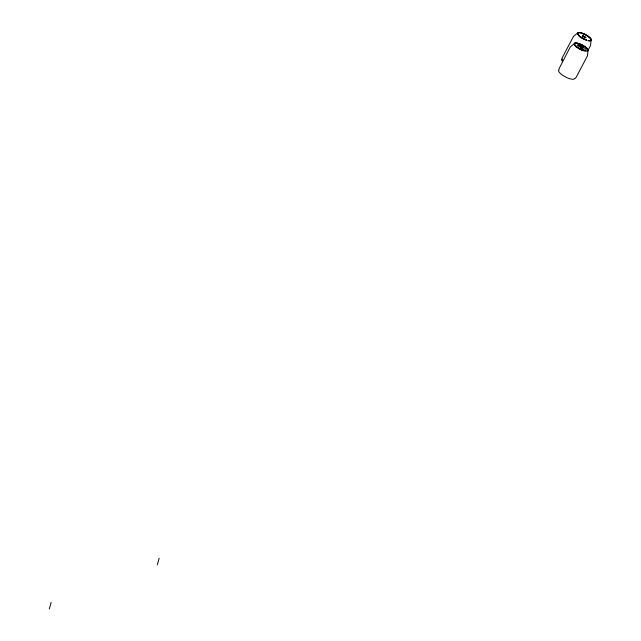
<?xml version="1.0" encoding="UTF-8"?>
<svg xmlns="http://www.w3.org/2000/svg" width="641" height="641" viewBox="0 0 641 641"><rect width="100%" height="100%" fill="white"/><g stroke="black" fill="none" stroke-linecap="round" stroke-linejoin="round"><path stroke-width="0.96" d="M587.925 51.408L587.436 55.927L576.123 77.385L575.001 78.474M591.25 39.558L590.473 45.647L587.308 51.665M558.792 69.188L570.298 46.945L574.985 43.035M561.973 59.893L562.181 59.108L562.245 61.56M49.325 608.95L51.104 602.412M157.357 564.793L159.136 558.255M582.501 47.811L582.525 47.779A1.346 0.401 27.8 0 1 581.94 47.803L580.442 47.001M577.741 32.883L573.487 36.417L562.165 57.882L561.828 59.397L562.453 60.807L562.261 60.406M582.741 47.146L582.357 47.049A5.232 1.554 27.8 0 0 581.667 46.953M581.067 47.122L581.483 47.057M583.038 35.904L586.002 37.835L582.316 35.656M584.985 36.962C586.058 37.819 580.273 34.59 584.744 36.817M584.288 36.585L584.231 36.617M582.773 47.322C580.201 44.133 573.607 43.516 580.994 47.658A1.763 0.521 27.8 0 0 582.292 48.171A1.987 0.593 27.8 0 0 582.781 48.211L583.198 48.155A1.482 0.441 27.8 0 0 583.022 47.506M581.619 46.841L582.421 47.45M578.158 45.407L579.28 45.92A1.554 0.465 27.8 0 0 579.76 45.976M578.102 45.359L579.095 45.054L579.977 45.84M580.714 47.073A5.232 1.554 27.8 0 0 580.409 47.594L582.108 49.012A3.477 1.034 27.8 0 0 586.178 50.022A3.477 1.034 27.8 0 0 583.142 47.25M586.635 51.056A7.628 2.268 27.8 0 1 575.177 45.263A7.628 2.268 27.8 0 1 581.042 44.341A7.628 2.268 27.8 0 1 587.541 50.919M585.297 51.048A7.628 2.268 27.8 0 1 574.665 44.774A7.628 2.268 27.8 0 1 581.571 44.75A7.628 2.268 27.8 0 1 587.477 51.04M583.63 50.855A7.628 2.268 27.8 0 1 574.312 44.437M574.328 43.78A7.628 2.268 27.8 0 1 575.722 43.227M576.996 43.364A7.628 2.268 27.8 0 1 578.551 43.764M582.06 45.255A7.628 2.268 27.8 0 1 583.775 46.24M587.428 49.341A7.628 2.268 27.8 0 1 587.869 50.19M587.845 50.839A7.628 2.268 27.8 0 1 587.364 51.248M574.56 78.643A9.006 2.676 27.8 0 1 564.4 76.335A9.006 2.676 27.8 0 1 559.16 69.821M586.619 39.95A7.628 2.268 27.8 0 1 577.645 33.06A7.628 2.268 27.8 0 1 587.989 36.024A7.628 2.268 27.8 0 1 588.222 40.407M590.385 40.856A7.628 2.268 27.8 0 1 588.045 40.744M586.443 40.287A7.628 2.268 27.8 0 1 578.575 35.6M577.789 34.638A7.628 2.268 27.8 0 1 580.474 32.979M582.076 33.436A7.628 2.268 27.8 0 1 589.944 38.123M590.73 39.085A7.628 2.268 27.8 0 1 590.954 40.503M586.555 40.079A7.628 2.268 27.8 0 1 577.581 33.188A7.628 2.268 27.8 0 1 587.925 36.152A7.628 2.268 27.8 0 1 588.158 40.535M580.834 46.681L581.371 46.993L580.834 46.681M582.869 36.281L585.401 37.563L582.869 36.281"/></g></svg>
